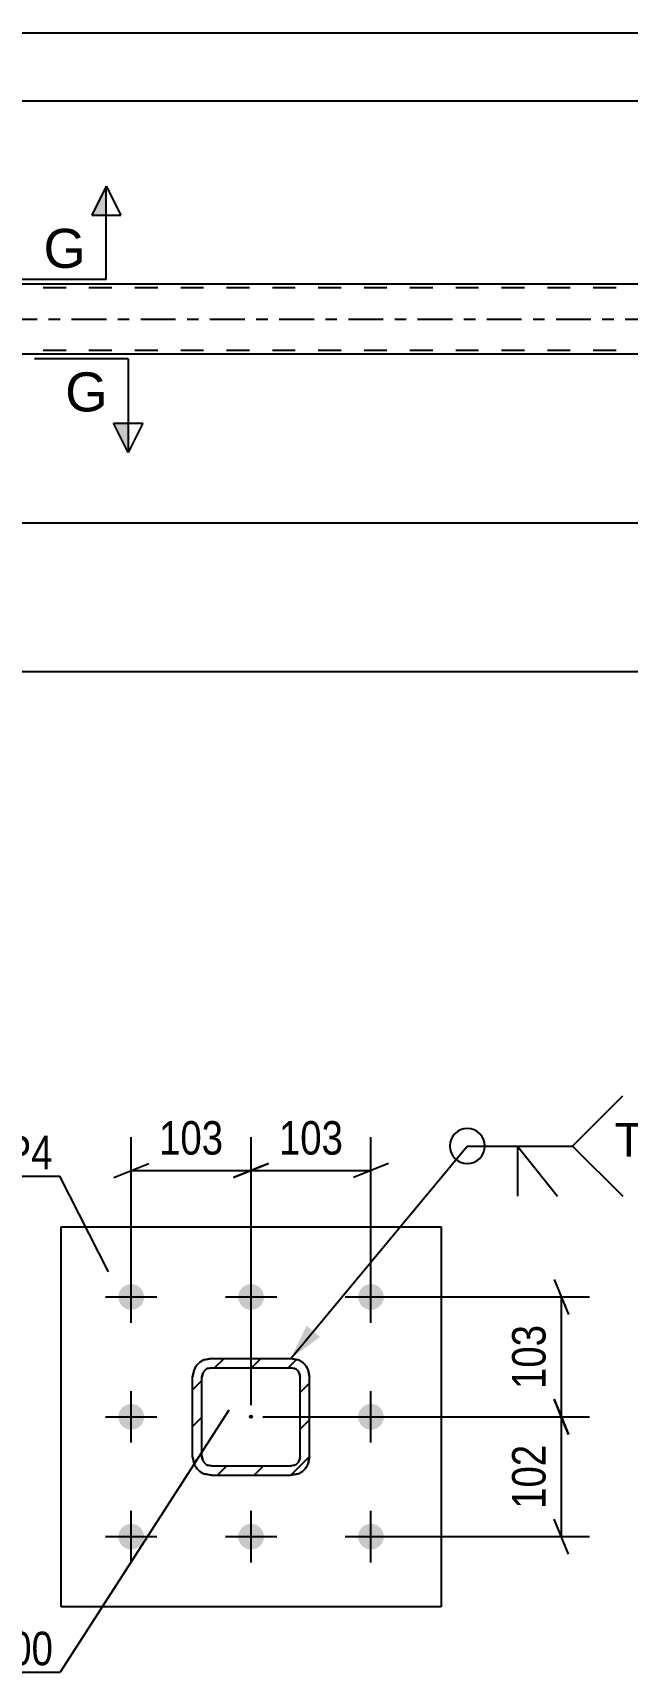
# Model space of a CAD drawing. Header units: millimetres. Extents: x -129 to 712, y -428 to 166.
# Drawn here: x 54 to 104.8, y -311.2 to -170.9 of the extents above; entities that cross this region are included whole.
import ezdxf

# ---------------------------------------------------------------- set-up
doc = ezdxf.new("R2010")
doc.units = ezdxf.units.MM
doc.linetypes.add('DXK_LINE_DOT2', pattern=[3.9198, 1.9599, -1.9599])
doc.linetypes.add('DXK_LINE_DOT3', pattern=[5.9187, 2.979, -0.9799, 0.9799, -0.9799])
doc.styles.add('Arial', font='ARIAL.TTF', dxfattribs={"height": 0.2})
doc.styles.add('Arial Narrow', font='ARIALN.TTF', dxfattribs={"height": 0.2})

# ---------------------------------------------------------------- blocks, each defined once
blk = doc.blocks.new('Part-232816670-4655 - 4530')
at = {"color": 7, "linetype": 'DXK_LINE_DOT2'}
for p, q in [((597.74, -192.74), (-61.1, -192.74)), ((597.74, -192.42), (30.06, -192.42)), ((597.74, -198.1), (-61.1, -198.1))]:
    blk.add_line(p, q, dxfattribs=at)
at = {"color": 2, "linetype": 'Continuous'}
for p, q in [((200.33, -192.42), (36.06, -192.42)), ((200.33, -198.42), (36.06, -198.42))]:
    blk.add_line(p, q, dxfattribs=at)
at = {"color": 7, "linetype": 'DXK_LINE_DOT3'}
blk.add_line((-61.1, -195.42), (597.74, -195.42), dxfattribs=at)
blk = doc.blocks.new('Part-232816670-18889 - 18869')
at = {"color": 2, "linetype": 'Continuous'}
for p, q in [((56.38, -305.57), (56.38, -273.07)), ((56.38, -273.07), (88.88, -273.07)), ((88.88, -273.07), (88.88, -305.57)), ((88.88, -305.57), (56.38, -305.57))]:
    blk.add_line(p, q, dxfattribs=at)
blk = doc.blocks.new('Bolt-232816670-19006 - 18869')
at = {"linetype": 'Continuous'}
for points in [[(62.38, -277.97, -1), (62.38, -280.17, -1)], [(72.63, -277.97, -1), (72.63, -280.17, -1)], [(82.88, -277.97, -1), (82.88, -280.17, -1)], [(62.38, -288.22, -1), (62.38, -290.42, -1)], [(82.88, -288.22, -1), (82.88, -290.42, -1)], [(62.38, -298.47, -1), (62.38, -300.67, -1)], [(72.63, -298.47, -1), (72.63, -300.67, -1)], [(82.88, -298.47, -1), (82.88, -300.67, -1)]]:
    blk.add_hatch(color=1, dxfattribs=at).paths.add_polyline_path(points)
at = {"color": 1, "linetype": 'Continuous'}
for p, q in [((62.38, -281.27), (62.38, -276.87)), ((72.63, -281.27), (72.63, -276.87)), ((82.88, -281.27), (82.88, -276.87)), ((60.18, -279.07), (64.58, -279.07)), ((70.43, -279.07), (74.83, -279.07)), ((80.68, -279.07), (85.08, -279.07)), ((62.38, -291.52), (62.38, -287.12)), ((82.88, -291.52), (82.88, -287.12)), ((60.18, -289.32), (64.58, -289.32)), ((80.68, -289.32), (85.08, -289.32)), ((62.38, -301.77), (62.38, -297.37)), ((72.63, -301.77), (72.63, -297.37)), ((82.88, -301.77), (82.88, -297.37)), ((60.18, -299.57), (64.58, -299.57)), ((70.43, -299.57), (74.83, -299.57)), ((80.68, -299.57), (85.08, -299.57))]:
    blk.add_line(p, q, dxfattribs=at)
blk = doc.blocks.new('Part-232816670-18966 - 18869')
at = {"linetype": 'Continuous'}
h = blk.add_hatch(dxfattribs=at)
h.set_pattern_fill('', scale=0.7, style=0, pattern_type=0)
h.set_pattern_definition([(45, (76.0292, -294.3201), (-1.57154, 1.57154), [])])
h.paths.add_polyline_path([(69.23, -294.32), (76.03, -294.32), (76.64, -294.2), (77.16, -293.85), (77.51, -293.33), (77.63, -292.72), (77.63, -285.92), (77.51, -285.31), (77.16, -284.79), (76.64, -284.44), (76.03, -284.32), (69.23, -284.32), (68.62, -284.44), (68.1, -284.79), (67.75, -285.31), (67.63, -285.92), (67.63, -292.72), (67.75, -293.33), (68.1, -293.85), (68.62, -294.2)])
h.paths.add_polyline_path([(68.49, -293.03), (68.43, -292.72), (68.43, -285.92), (68.49, -285.61), (68.66, -285.35), (68.92, -285.18), (69.23, -285.12), (76.03, -285.12), (76.34, -285.18), (76.59, -285.35), (76.77, -285.61), (76.83, -285.92), (76.83, -292.72), (76.77, -293.03), (76.59, -293.29), (76.34, -293.46), (76.03, -293.52), (69.23, -293.52), (68.92, -293.46), (68.66, -293.29)])
blk.add_hatch(color=30, dxfattribs=at).paths.add_polyline_path([(72.63, -289.42, -1), (72.63, -289.22, -1)])
at = {"color": 7, "linetype": 'DXK_LINE_DOT2'}
for p, q in [((68.62, -284.44), (69.23, -284.32)), ((69.23, -284.32), (76.03, -284.32)), ((76.03, -284.32), (76.64, -284.44)), ((67.63, -285.92), (67.75, -285.31)), ((67.63, -292.72), (67.63, -285.92)), ((68.49, -285.61), (68.43, -285.92)), ((68.43, -292.72), (68.43, -285.92)), ((69.23, -285.12), (68.92, -285.18)), ((69.23, -285.12), (76.03, -285.12)), ((76.34, -285.18), (76.03, -285.12)), ((76.83, -285.92), (76.77, -285.61)), ((76.83, -292.72), (76.83, -285.92)), ((77.51, -285.31), (77.63, -285.92)), ((77.63, -292.72), (77.63, -285.92)), ((67.75, -293.33), (67.63, -292.72)), ((68.43, -292.72), (68.49, -293.03)), ((76.77, -293.03), (76.83, -292.72)), ((77.63, -292.72), (77.51, -293.33)), ((69.23, -294.32), (68.62, -294.2)), ((68.92, -293.46), (69.23, -293.52)), ((69.23, -293.52), (76.03, -293.52)), ((69.23, -294.32), (76.03, -294.32)), ((76.03, -293.52), (76.34, -293.46)), ((76.64, -294.2), (76.03, -294.32))]:
    blk.add_line(p, q, dxfattribs=at)
at = {"color": 2, "linetype": 'Continuous'}
for p, q in [((69.23, -284.32), (68.62, -284.44)), ((69.23, -284.32), (76.03, -284.32)), ((76.64, -284.44), (76.03, -284.32)), ((67.75, -285.31), (67.63, -285.92)), ((67.63, -292.72), (67.63, -285.92)), ((68.43, -285.92), (68.49, -285.61)), ((68.43, -292.72), (68.43, -285.92)), ((68.92, -285.18), (69.23, -285.12)), ((69.23, -285.12), (76.03, -285.12)), ((76.03, -285.12), (76.34, -285.18)), ((76.77, -285.61), (76.83, -285.92)), ((76.83, -292.72), (76.83, -285.92)), ((77.63, -285.92), (77.51, -285.31)), ((77.63, -292.72), (77.63, -285.92)), ((67.63, -292.72), (67.75, -293.33)), ((68.49, -293.03), (68.43, -292.72)), ((76.83, -292.72), (76.77, -293.03)), ((77.51, -293.33), (77.63, -292.72)), ((68.62, -294.2), (69.23, -294.32)), ((69.23, -293.52), (68.92, -293.46)), ((69.23, -293.52), (76.03, -293.52)), ((69.23, -294.32), (76.03, -294.32)), ((76.34, -293.46), (76.03, -293.52)), ((76.03, -294.32), (76.64, -294.2))]:
    blk.add_line(p, q, dxfattribs=at)
at = {"color": 7, "linetype": 'DXK_LINE_DOT3'}
blk.add_line((72.63, -289.32), (72.63, -289.32), dxfattribs=at)
at = {"color": 30, "linetype": 'DXK_LINE_DOT3'}
blk.add_line((72.63, -289.32), (72.63, -289.32), dxfattribs=at)
at = {"color": 30, "linetype": 'Continuous'}
blk.add_circle((72.63, -289.32), 0.1, dxfattribs=at)
at = {"color": 7, "linetype": 'DXK_LINE_DOT2'}
for centre, radius, start, end in [((69.23, -285.92), 1.6, 112.5, 157.5), ((76.03, -285.92), 1.6, 22.5, 67.5), ((69.23, -285.92), 0.8, 112.5, 157.5), ((76.03, -285.92), 0.8, 22.5, 67.5), ((69.23, -292.72), 0.8, 202.5, 247.5), ((76.03, -292.72), 0.8, 292.5, 337.5), ((69.23, -292.72), 1.6, 202.5, 247.5), ((76.03, -292.72), 1.6, 292.5, 337.5)]:
    blk.add_arc(centre, radius, start, end, dxfattribs=at)
at = {"color": 2, "linetype": 'Continuous'}
for centre, radius, start, end in [((69.23, -285.92), 1.6, 112.5, 157.5), ((76.03, -285.92), 1.6, 22.5, 67.5), ((69.23, -285.92), 0.8, 112.5, 157.5), ((76.03, -285.92), 0.8, 22.5, 67.5), ((69.23, -292.72), 0.8, 202.5, 247.5), ((76.03, -292.72), 0.8, 292.5, 337.5), ((69.23, -292.72), 1.6, 202.5, 247.5), ((76.03, -292.72), 1.6, 292.5, 337.5)]:
    blk.add_arc(centre, radius, start, end, dxfattribs=at)
blk = doc.blocks.new('StraightDimension-232816670-37890 - 4530')
at = {"color": 7, "linetype": 'Continuous'}
blk.add_line((-74, -225.56), (610.64, -225.56), dxfattribs=at)
blk = doc.blocks.new('StraightDimension-232816670-37849 - 4530')
at = {"color": 7, "linetype": 'Continuous'}
blk.add_line((30.86, -212.85), (201.13, -212.85), dxfattribs=at)
blk = doc.blocks.new('StraightDimension-232816670-37903 - 4530')
at = {"color": 7, "linetype": 'Continuous'}
blk.add_line((30.86, -176.75), (201.13, -176.75), dxfattribs=at)
blk = doc.blocks.new('StraightDimension-232816670-37943 - 4530')
at = {"color": 7, "linetype": 'Continuous'}
blk.add_line((-73.2, -170.93), (609.84, -170.93), dxfattribs=at)
blk = doc.blocks.new('StraightDimension-232816670-82115 - 18869')
at = {"color": 7, "linetype": 'Continuous'}
for p, q in [((62.38, -278.07), (62.38, -265.39)), ((72.63, -288.32), (72.63, -265.39)), ((60.88, -268.84), (63.88, -267.64)), ((74.13, -267.64), (71.13, -268.84)), ((62.38, -268.24), (72.63, -268.24))]:
    blk.add_line(p, q, dxfattribs=at)
at = {"color": 0}
blk.add_wipeout([(70.85, -267.49), (70.85, -263.29), (64.16, -263.29), (64.16, -267.49)], dxfattribs=at)
at = {"color": 3, "style": 'Arial Narrow'}
blk.add_text('103', height=2.863, dxfattribs=at).set_placement((64.76, -266.89))
blk = doc.blocks.new('StraightDimension-232816670-82042 - 18869')
at = {"color": 7, "linetype": 'Continuous'}
for p, q in [((98.56, -277.57), (99.76, -280.57)), ((83.88, -279.07), (101.56, -279.07)), ((99.16, -289.32), (99.16, -279.07)), ((99.76, -290.82), (98.56, -287.82)), ((73.63, -289.32), (101.56, -289.32))]:
    blk.add_line(p, q, dxfattribs=at)
at = {"color": 0}
blk.add_wipeout([(98.41, -280.85), (94.21, -280.85), (94.21, -287.54), (98.41, -287.54)], dxfattribs=at)
at = {"color": 3, "style": 'Arial Narrow'}
blk.add_text('103', height=2.863, rotation=90.0002, dxfattribs=at).set_placement((97.81, -286.94))
blk = doc.blocks.new('StraightDimension-232816670-82043 - 18869')
at = {"color": 7, "linetype": 'Continuous'}
for p, q in [((98.56, -287.82), (99.76, -290.82)), ((73.63, -289.32), (101.56, -289.32)), ((99.16, -299.57), (99.16, -289.32)), ((99.76, -301.07), (98.56, -298.07)), ((83.88, -299.57), (101.56, -299.57))]:
    blk.add_line(p, q, dxfattribs=at)
at = {"color": 0}
blk.add_wipeout([(98.41, -291.1), (94.21, -291.1), (94.21, -297.79), (98.41, -297.79)], dxfattribs=at)
at = {"color": 3, "style": 'Arial Narrow'}
blk.add_text('102', height=2.863, rotation=90.0002, dxfattribs=at).set_placement((97.81, -297.19))
blk = doc.blocks.new('StraightDimension-232816670-82114 - 18869')
at = {"color": 7, "linetype": 'Continuous'}
for p, q in [((72.63, -288.32), (72.63, -265.39)), ((82.88, -278.07), (82.88, -265.39)), ((71.13, -268.84), (74.13, -267.64)), ((84.38, -267.64), (81.38, -268.84)), ((72.63, -268.24), (82.88, -268.24))]:
    blk.add_line(p, q, dxfattribs=at)
at = {"color": 0}
blk.add_wipeout([(81.1, -267.49), (81.1, -263.29), (74.41, -263.29), (74.41, -267.49)], dxfattribs=at)
at = {"color": 3, "style": 'Arial Narrow'}
blk.add_text('103', height=2.863, dxfattribs=at).set_placement((75.01, -266.89))
blk = doc.blocks.new('SectionMark-232816670-4999 - 4530')
at = {"linetype": 'Continuous'}
for points in [[(9.28, -186.54), (8.03, -186.54), (8.03, -184.04)], [(60.25, -186.54), (59, -186.54), (60.25, -184.04)]]:
    blk.add_hatch(color=6, dxfattribs=at).paths.add_polyline_path(points)
at = {"color": 6, "linetype": 'Continuous'}
for p, q in [((6.78, -186.54), (8.03, -184.04)), ((8.03, -192.04), (8.03, -184.04)), ((8.03, -184.04), (9.28, -186.54)), ((60.25, -184.04), (59, -186.54)), ((60.25, -192.04), (60.25, -184.04)), ((60.25, -184.04), (61.5, -186.54)), ((9.28, -186.54), (6.78, -186.54)), ((59, -186.54), (61.5, -186.54)), ((8.03, -192.04), (16.03, -192.04)), ((60.25, -192.04), (52.25, -192.04))]:
    blk.add_line(p, q, dxfattribs=at)
at = {"color": 0, "linetype": 'Continuous'}
for points in [[(13.41, -191.04), (13.41, -187.54), (9.78, -187.54), (9.78, -191.04)], [(58.5, -191.04), (58.5, -187.54), (54.87, -187.54), (54.87, -191.04)]]:
    blk.add_wipeout(points, dxfattribs=at)
at = {"color": 3, "linetype": 'Continuous', "style": 'Arial'}
for p in [(9.78, -191.04), (54.87, -191.04)]:
    blk.add_text('G', height=3.34, dxfattribs=at).set_placement(p)
blk = doc.blocks.new('SectionMark-232816670-5001 - 4530')
at = {"linetype": 'Continuous'}
for points in [[(7.47, -204.32), (8.72, -204.32), (7.47, -206.82)], [(60.86, -204.32), (62.11, -204.32), (62.11, -206.82)]]:
    blk.add_hatch(color=6, dxfattribs=at).paths.add_polyline_path(points)
at = {"color": 6, "linetype": 'Continuous'}
for p, q in [((7.47, -198.82), (15.47, -198.82)), ((7.47, -198.82), (7.47, -206.82)), ((62.11, -198.82), (54.11, -198.82)), ((62.11, -198.82), (62.11, -206.82)), ((7.47, -206.82), (6.22, -204.32)), ((8.72, -204.32), (6.22, -204.32)), ((7.47, -206.82), (8.72, -204.32)), ((60.86, -204.32), (63.36, -204.32)), ((62.11, -206.82), (60.86, -204.32)), ((63.36, -204.32), (62.11, -206.82))]:
    blk.add_line(p, q, dxfattribs=at)
at = {"color": 0, "linetype": 'Continuous'}
for points in [[(12.85, -203.32), (12.85, -199.82), (9.22, -199.82), (9.22, -203.32)], [(60.36, -203.32), (60.36, -199.82), (56.73, -199.82), (56.73, -203.32)]]:
    blk.add_wipeout(points, dxfattribs=at)
at = {"color": 3, "linetype": 'Continuous', "style": 'Arial'}
for p in [(9.22, -203.32), (56.73, -203.32)]:
    blk.add_text('G', height=3.34, dxfattribs=at).set_placement(p)
blk = doc.blocks.new('Mark-232816670-19322 - 18869')
at = {"color": 0}
blk.add_wipeout([(55.66, -268.14), (55.66, -265.14), (49.45, -265.14), (49.45, -268.14)], dxfattribs=at)
blk.add_wipeout([(55.66, -268.14), (55.66, -265.14), (49.45, -265.14), (49.45, -268.14)], dxfattribs=at)
at = {"color": 30, "linetype": 'Continuous'}
for p in [(48.85, -268.74), (60.43, -276.92)]:
    blk.add_line(p, (56.26, -268.74), dxfattribs=at)
at = {"color": 3, "style": 'Arial Narrow'}
blk.add_text('SP4', height=2.863, dxfattribs=at).set_placement((49.45, -268.14))
blk = doc.blocks.new('Mark-232816670-19315 - 18869')
at = {"color": 0}
blk.add_wipeout([(55.7, -310.57), (55.7, -307.57), (45.84, -307.57), (45.84, -310.57)], dxfattribs=at)
blk.add_wipeout([(55.7, -310.57), (55.7, -307.57), (45.84, -307.57), (45.84, -310.57)], dxfattribs=at)
at = {"color": 30, "linetype": 'Continuous'}
for p in [(70.74, -288.74), (45.24, -311.17)]:
    blk.add_line(p, (56.3, -311.17), dxfattribs=at)
at = {"color": 3, "style": 'Arial Narrow'}
blk.add_text('TC100', height=2.863, dxfattribs=at).set_placement((45.84, -310.57))
blk = doc.blocks.new('WeldMark-232816670-30588 - 18869')
at = {"linetype": 'Continuous'}
blk.add_hatch(color=30, dxfattribs=at).paths.add_polyline_path([(78.52, -282.49), (76.03, -284.32), (77.37, -281.53)])
at = {"color": 30, "linetype": 'Continuous'}
for p, q in [((76.03, -284.32), (91.12, -266.16)), ((91.12, -266.16), (100.12, -266.16))]:
    blk.add_line(p, q, dxfattribs=at)
at = {"color": 3, "linetype": 'Continuous'}
for q in [(98.84, -270.44), (95.41, -270.44)]:
    blk.add_line((95.41, -266.16), q, dxfattribs=at)
for start, end in [(90, 270), (270, 90)]:
    blk.add_arc((91.12, -266.16), 1.5, start, end, dxfattribs=at)
at = {"color": 0, "linetype": 'Continuous'}
blk.add_wipeout([(111.5, -267.06), (111.5, -264.06), (103.72, -264.06), (103.72, -267.06)], dxfattribs=at)
blk.add_wipeout([(111.5, -267.06), (111.5, -264.06), (103.72, -264.06), (103.72, -267.06)], dxfattribs=at)
at = {"color": 3, "linetype": 'Continuous'}
for q in [(104.41, -261.87), (104.41, -270.44)]:
    blk.add_line((100.12, -266.16), q, dxfattribs=at)
at = {"color": 3, "linetype": 'Continuous', "style": 'Arial'}
blk.add_text('TYP', height=2.865, dxfattribs=at).set_placement((103.72, -267.06))

msp = doc.modelspace()

# ---------------------------------------------------------------- block references
for name in ['StraightDimension-232816670-37903 - 4530', 'Part-232816670-4655 - 4530', 'StraightDimension-232816670-37890 - 4530', 'Part-232816670-18889 - 18869', 'Bolt-232816670-19006 - 18869', 'Part-232816670-18966 - 18869']:
    msp.add_blockref(name, (0, 0))

# ---------------------------------------------------------------- next in the draw order: block references
for name in ['StraightDimension-232816670-37943 - 4530', 'StraightDimension-232816670-37849 - 4530', 'StraightDimension-232816670-82115 - 18869']:
    msp.add_blockref(name, (0, 0))

# ---------------------------------------------------------------- next in the draw order: block references
for name in ['SectionMark-232816670-4999 - 4530', 'SectionMark-232816670-5001 - 4530', 'Mark-232816670-19322 - 18869', 'StraightDimension-232816670-82042 - 18869']:
    msp.add_blockref(name, (0, 0))

# ---------------------------------------------------------------- next in the draw order: block references
msp.add_blockref('StraightDimension-232816670-82043 - 18869', (0, 0))

# ---------------------------------------------------------------- next in the draw order: block references
msp.add_blockref('StraightDimension-232816670-82114 - 18869', (0, 0))

# ---------------------------------------------------------------- next in the draw order: block references
for name in ['WeldMark-232816670-30588 - 18869', 'Mark-232816670-19315 - 18869']:
    msp.add_blockref(name, (0, 0))

doc.saveas('drawing.dxf')
